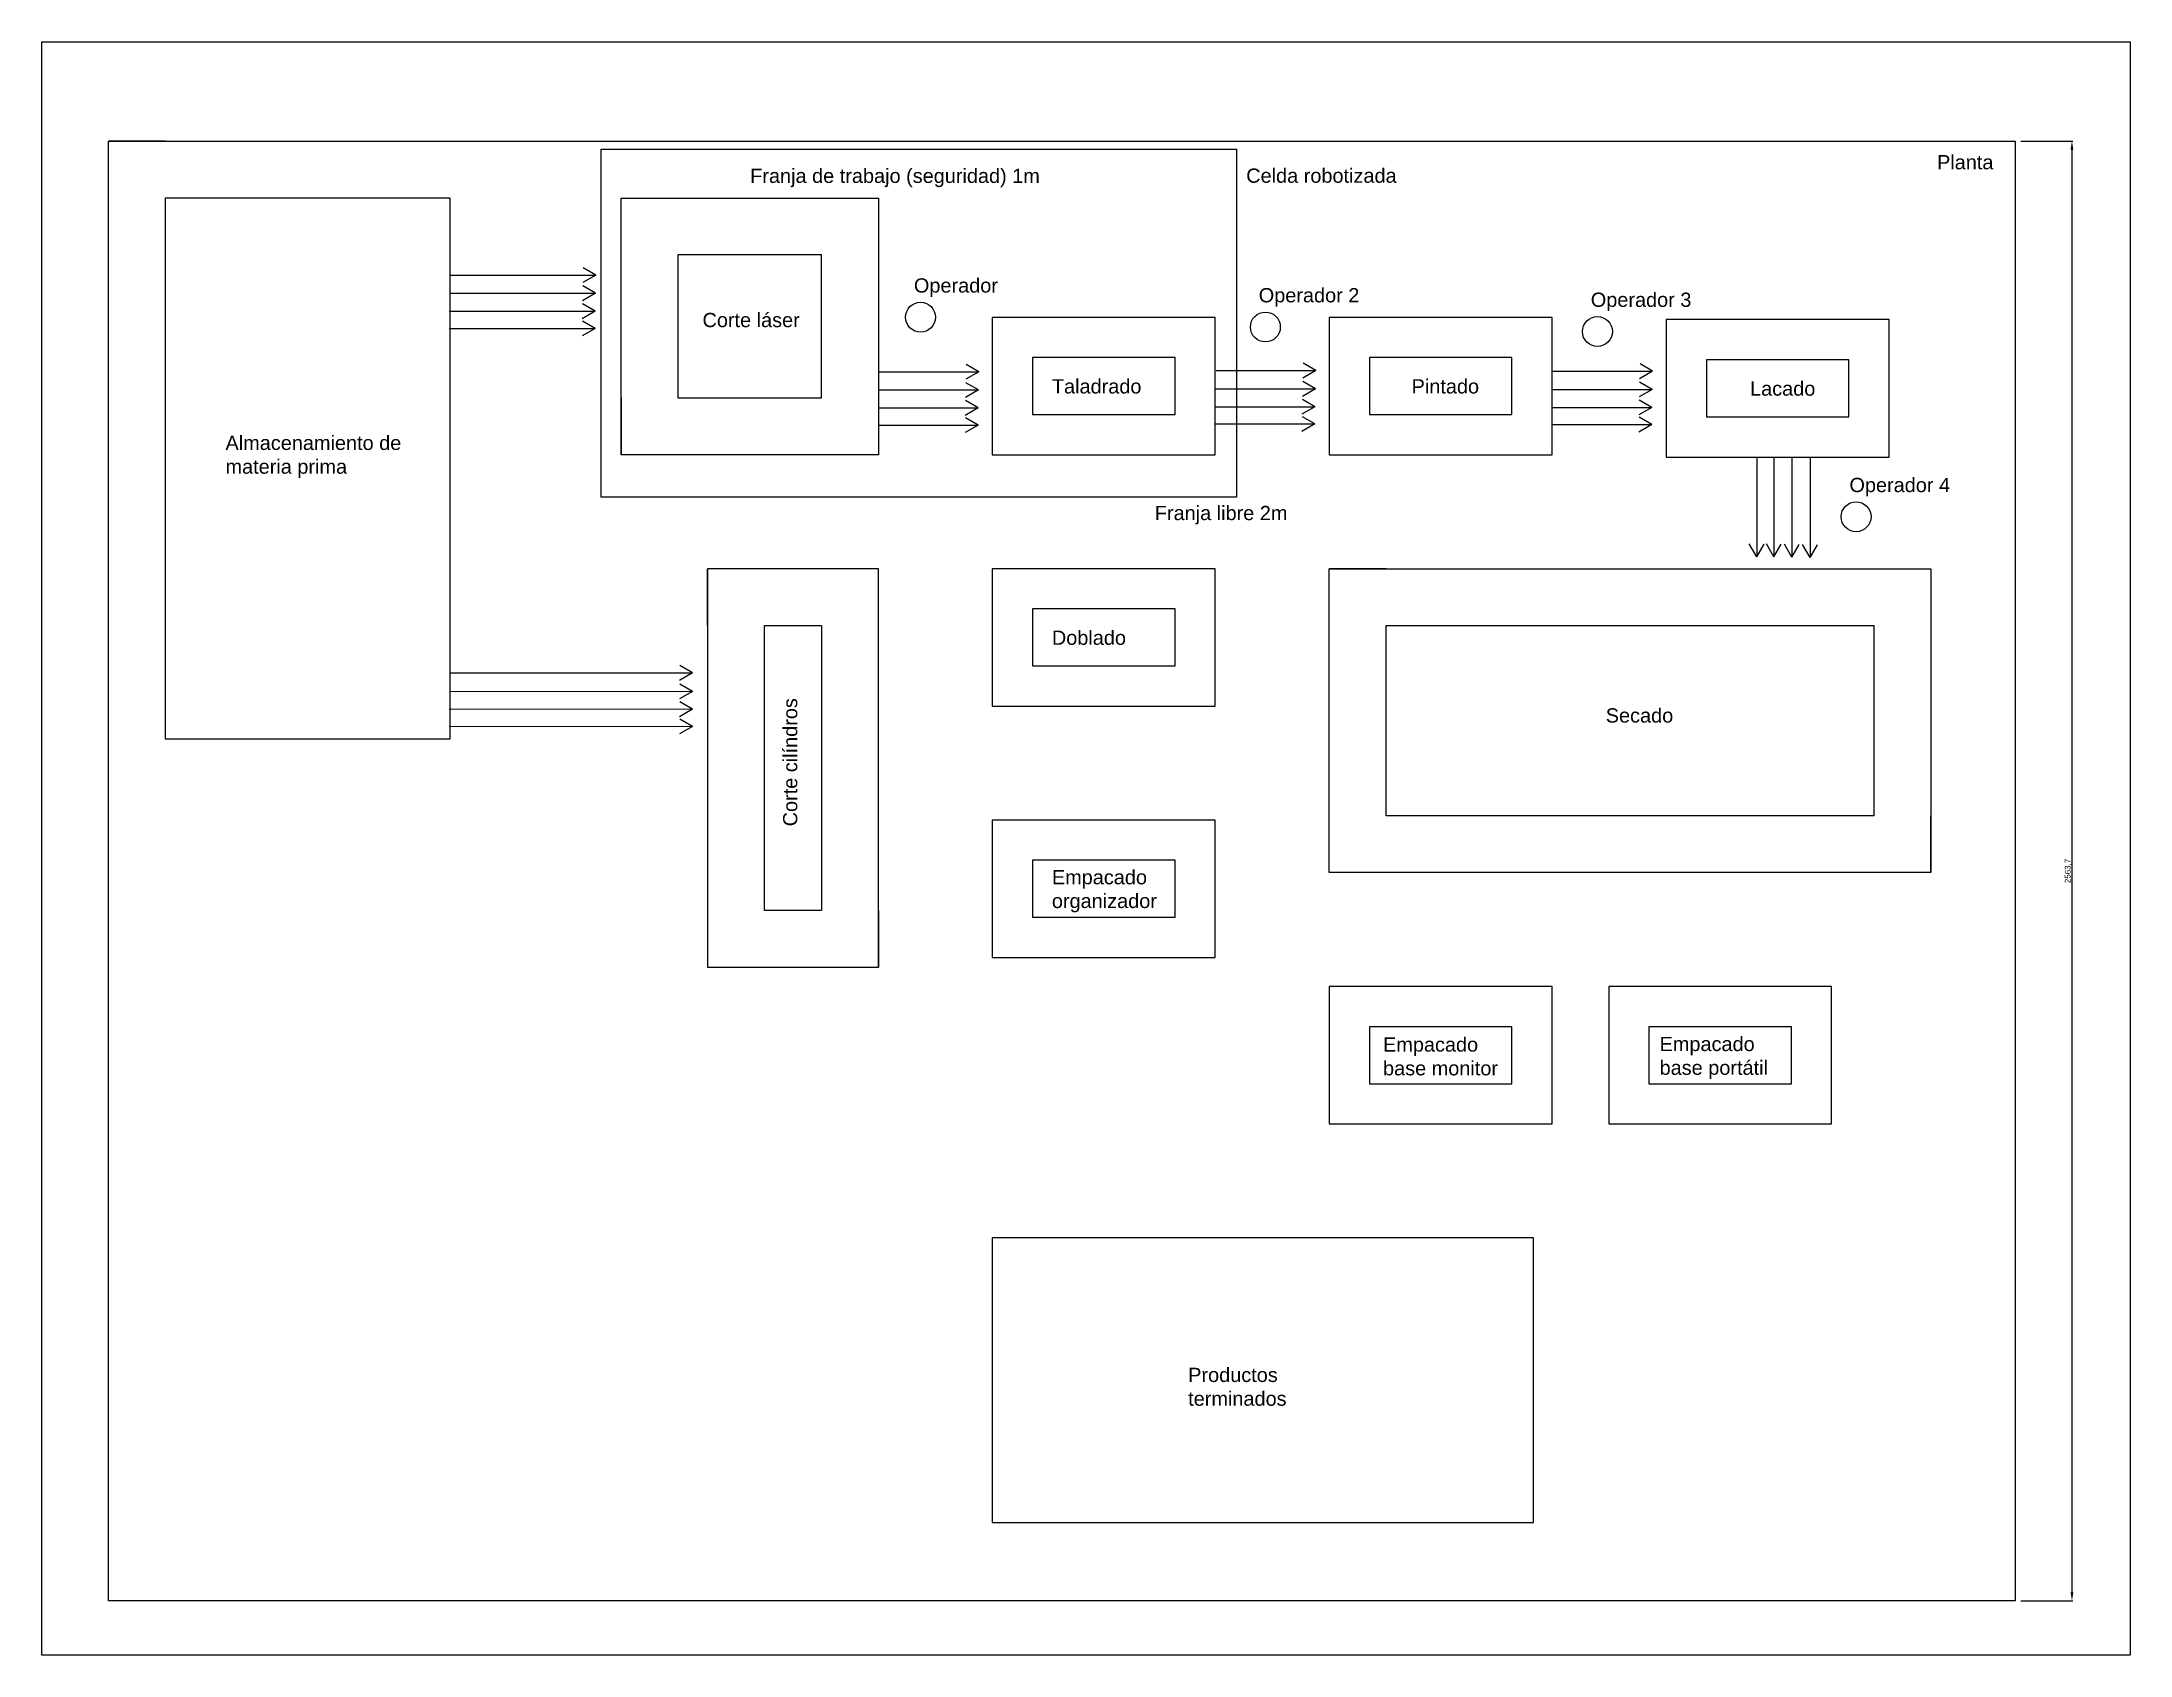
# Model space of a CAD drawing. Header units: metres. Extents: x 928 to 4595, y -116 to 2717.
import ezdxf

# ---------------------------------------------------------------- set-up
doc = ezdxf.new("R2010")
doc.units = ezdxf.units.M
doc.layers.add('Planta', color=170, linetype='Continuous')
doc.layers.add('Seguridad', color=10, linetype='Continuous')
doc.styles.get("Standard").update_dxf_attribs({"font": ''})
doc.styles.get('Standard').set_extended_font_data('Arial')
doc.dimstyles.new('ISO-25', dxfattribs={"dimtxt": 2.5, "dimasz": 2.5, "dimexe": 1.25, "dimexo": 0.625, "dimtad": 1, "dimtxsty": 'Standard', "dimcen": 2.5, "dimadec": 0, "dimazin": 0, "dimtfac": 1, "dimtmove": 0, "dimatfit": 3, "dimfxl": 1, "dimarcsym": 0})

# ---------------------------------------------------------------- blocks, each defined once
blk = doc.blocks.new('*D18')
at = {"layer": 'Defpoints', "color": 0, "transparency": 16777216}
for p in [(4392.6, 2543), (4392.6, -20.7), (4492.2, -20.7)]:
    blk.add_point(p, dxfattribs=at)
at = {"layer": 'Planta', "color": 0, "lineweight": -2, "transparency": 16777216}
for p, q in [((4402.6, 2543), (4493.5, 2543)), ((4492.2, 2528), (4492.2, -5.7)), ((4402.6, -20.7), (4493.5, -20.7))]:
    blk.add_line(p, q, dxfattribs=at)
at = {"layer": 'Planta', "color": 0, "transparency": 16777216}
for points in [[(4489.7, 2528), (4494.7, 2528), (4492.2, 2543)], [(4489.7, -5.7), (4494.7, -5.7), (4492.2, -20.7)]]:
    blk.add_solid(points, dxfattribs=at)
at = {"layer": 'Planta', "color": 0, "transparency": 16777216, "insert": (4485.6, 1261.2), "char_height": 10, "attachment_point": 5, "rotation": 90}
blk.add_mtext('2563,7', dxfattribs=at)

msp = doc.modelspace()

# ---------------------------------------------------------------- linework, layer by layer
for p, q in [((2296.79, 2443.003), (2396.79, 2443.003)), ((1900.867, 2307.716), (1878.708, 2320.51)), ((1644.179, 2275.715), (1900.156, 2275.715)), ((1644.89, 2307.716), (1900.867, 2307.716)), ((1900.156, 2275.715), (1877.286, 2262.511)), ((1900.867, 2307.716), (1877.997, 2294.512)), ((1900.156, 2275.715), (1877.997, 2288.508)), ((1643.467, 2244.153), (1899.444, 2244.153)), ((1899.444, 2244.153), (1876.574, 2230.949)), ((1899.444, 2244.153), (1877.286, 2256.946)), ((1643.467, 2213.967), (1899.444, 2213.967)), ((1899.444, 2213.967), (1876.574, 2200.763)), ((1899.444, 2213.967), (1877.286, 2226.76)), ((2398.213, 2137.886), (2573.22, 2137.886)), ((2573.22, 2137.886), (2550.35, 2124.682)), ((2573.22, 2137.886), (2551.062, 2150.679)), ((2989.634, 2139.896), (3164.642, 2139.896)), ((3164.642, 2139.896), (3141.772, 2126.692)), ((3164.642, 2139.896), (3142.483, 2152.689)), ((3581.056, 2138.865), (3756.063, 2138.865)), ((3756.063, 2138.865), (3733.193, 2125.661)), ((3756.063, 2138.865), (3733.904, 2151.658)), ((1944.89, 2092.003), (1944.89, 1992.003)), ((2397.502, 2105.885), (2572.509, 2105.885)), ((2572.509, 2105.885), (2549.639, 2092.681)), ((2572.509, 2105.885), (2550.35, 2118.678)), ((2988.923, 2107.894), (3163.93, 2107.894)), ((3163.93, 2107.894), (3141.06, 2094.69)), ((3163.93, 2107.894), (3141.772, 2120.688)), ((3580.344, 2106.864), (3755.351, 2106.864)), ((3755.351, 2106.864), (3732.482, 2093.66)), ((3755.351, 2106.864), (3733.193, 2119.657)), ((2396.79, 2074.323), (2571.797, 2074.323)), ((2571.797, 2074.323), (2548.927, 2061.119)), ((2571.797, 2074.323), (2549.639, 2087.116)), ((2571.797, 2044.136), (2549.639, 2056.929)), ((2988.212, 2076.332), (3163.219, 2076.332)), ((3163.219, 2076.332), (3140.349, 2063.128)), ((3163.219, 2076.332), (3141.06, 2089.126)), ((3163.219, 2046.146), (3141.06, 2058.939)), ((3579.633, 2075.302), (3754.64, 2075.302)), ((3754.64, 2075.302), (3731.77, 2062.098)), ((3754.64, 2075.302), (3732.482, 2088.095)), ((3754.64, 2045.115), (3732.482, 2057.909)), ((2396.79, 2044.136), (2571.797, 2044.136)), ((2571.797, 2044.136), (2548.927, 2030.932)), ((2988.212, 2046.146), (3163.219, 2046.146)), ((3163.219, 2046.146), (3140.349, 2032.942)), ((3579.633, 2045.115), (3754.64, 2045.115)), ((3754.64, 2045.115), (3731.77, 2031.911)), ((3938.757, 1988.103), (3938.757, 1813.096)), ((3968.944, 1988.103), (3968.944, 1813.096)), ((4000.506, 1987.392), (4000.506, 1812.385)), ((4032.507, 1986.68), (4032.507, 1811.673)), ((3938.757, 1813.096), (3925.553, 1835.966)), ((3938.757, 1813.096), (3951.551, 1835.255)), ((3968.944, 1813.096), (3955.74, 1835.966)), ((3968.944, 1813.096), (3981.737, 1835.255)), ((4000.506, 1812.385), (3987.302, 1835.255)), ((4000.506, 1812.385), (4013.299, 1834.543)), ((4032.507, 1811.673), (4019.303, 1834.543)), ((4032.507, 1811.673), (4045.3, 1833.832)), ((2096.79, 1692.003), (2096.79, 1792.003)), ((3288.212, 1792.003), (3188.212, 1792.003)), ((2070.524, 1609.123), (2048.365, 1621.916)), ((1644.179, 1577.211), (2070.291, 1576.648)), ((1644.89, 1609.212), (2070.291, 1608.988)), ((2070.291, 1576.648), (2047.421, 1563.444)), ((2070.524, 1609.123), (2047.654, 1595.919)), ((2070.291, 1576.648), (2048.132, 1589.441)), ((1643.467, 1545.649), (2070.291, 1545.331)), ((2070.291, 1545.331), (2047.421, 1532.127)), ((2070.291, 1545.331), (2048.132, 1558.124)), ((1643.467, 1515.462), (2070.291, 1515.058)), ((2070.291, 1515.058), (2047.421, 1501.854)), ((2070.291, 1515.058), (2048.132, 1527.851)), ((4244.504, 1258.284), (4244.504, 1358.284)), ((2396.79, 1192.003), (2396.79, 1092.003)), ((3678.853, 1058.284), (3678.853, 1058.284))]:
    msp.add_line(p, q)
for points in [[(4594.502, -116.121), (927.979, -116.121), (927.979, 2717.403), (4594.502, 2717.403)], [(1644.89, 2443.003), (1144.89, 2443.003), (1144.89, 1493.003), (1644.89, 1493.003)], [(2044.89, 2092.003), (2296.79, 2092.003), (2296.79, 2343.003), (2044.89, 2343.003)], [(2667.501, 2062.714), (2917.501, 2062.714), (2917.501, 2162.714), (2667.501, 2162.714)], [(3258.922, 2062.714), (3508.922, 2062.714), (3508.922, 2162.714), (3258.922, 2162.714)], [(3850.344, 2058.814), (4100.344, 2058.814), (4100.344, 2158.814), (3850.344, 2158.814)], [(2296.79, 1192.003), (2196.79, 1192.003), (2196.79, 1692.003), (2296.79, 1692.003)], [(2667.501, 1621.292), (2917.501, 1621.292), (2917.501, 1721.292), (2667.501, 1721.292)], [(4144.504, 1692.003), (4144.504, 1358.284), (3288.212, 1358.284), (3288.212, 1692.003)], [(2667.501, 1179.871), (2917.501, 1179.871), (2917.501, 1279.871), (2667.501, 1279.871)], [(3258.922, 887.573), (3508.922, 887.573), (3508.922, 987.573), (3258.922, 987.573)], [(3749.563, 887.573), (3999.563, 887.573), (3999.563, 987.573), (3749.563, 987.573)], [(2596.79, 116.862), (3546.79, 116.862), (3546.79, 616.862), (2596.79, 616.862)]]:
    msp.add_lwpolyline(points, close=True)
at = {"linetype": 'Continuous'}
msp.add_lwpolyline([(1910.227, 2528.52), (3025.311, 2528.52), (3025.311, 1917.833), (1910.227, 1917.833)], close=True, dxfattribs=at)
for centre in [(2470.756, 2233.624), (3076.16, 2216.45), (3659.092, 2208.524), (4113.217, 1883.219)]:
    msp.add_circle(centre, 26.248)
at = {"layer": 'Planta'}
msp.add_lwpolyline([(1044.89, 2543.003), (4392.637, 2543.003), (4392.637, -20.7), (1044.89, -20.7)], close=True, dxfattribs=at)
at = {"layer": 'Seguridad'}
for p, q in [((1144.89, 2543.003), (1044.89, 2543.003)), ((1944.89, 1992.003), (1944.89, 2443.003)), ((1944.89, 2443.003), (2396.79, 2443.003)), ((2396.79, 2443.003), (2396.79, 1992.003)), ((2396.79, 1992.003), (1944.89, 1992.003))]:
    msp.add_line(p, q, dxfattribs=at)
for points in [[(2988.212, 2233.424), (2596.79, 2233.424), (2596.79, 1992.003), (2988.212, 1992.003)], [(3579.633, 2233.424), (3188.212, 2233.424), (3188.212, 1992.003), (3579.633, 1992.003)], [(4171.054, 2229.525), (3779.633, 2229.525), (3779.633, 1988.103), (4171.054, 1988.103)], [(2096.79, 1792.003), (2096.79, 1092.003), (2396.79, 1092.003), (2396.79, 1792.003)], [(2988.212, 1792.003), (2596.79, 1792.003), (2596.79, 1550.582), (2988.212, 1550.582)], [(3188.212, 1792.003), (4244.504, 1792.003), (4244.504, 1258.284), (3188.212, 1258.284)], [(2988.212, 1350.582), (2596.79, 1350.582), (2596.79, 1109.16), (2988.212, 1109.16)], [(3579.633, 1058.284), (3188.212, 1058.284), (3188.212, 816.862), (3579.633, 816.862)], [(4070.274, 1058.284), (3678.853, 1058.284), (3678.853, 816.862), (4070.274, 816.862)]]:
    msp.add_lwpolyline(points, close=True, dxfattribs=at)

# ---------------------------------------------------------------- texts
at = {"char_height": 25, "attachment_point": 1}
for s, insert in [('{\\fArial Unicode MS|b0|i0|c0|p2;Celda robotizada}', (3042.542, 2494.76)), ('{\\fArial Unicode MS|b0|i0|c0|p2;Operador}', (2459.101, 2301.936)), ('{\\fArial Unicode MS|b0|i0|c0|p2;Operador 2}', (3064.504, 2284.763)), ('{\\fArial Unicode MS|b0|i0|c0|p2;Operador 3}', (3647.437, 2276.837)), ('Corte láser', (2087.968, 2241.234)), ('Taladrado', (2701.33, 2124.734)), ('Pintado', (3332.887, 2124.734)), ('Lacado', (3927.064, 2120.834)), ('Almacenamiento de\\Pmateria prima', (1250.532, 2025.485)), ('{\\fArial Unicode MS|b0|i0|c0|p2;Operador 4}', (4101.561, 1951.532)), ('Franja libre 2m', (2882.03, 1902.333)), ('Doblado', (2701.33, 1683.312)), ('Secado', (3673.746, 1546.817)), ('Empacado\\Porganizador', (2701.33, 1262.737)), ('Empacado\\Pbase monitor', (3282.722, 968.936)), ('Empacado^Jbase portátil', (3768.228, 969.871)), ('Productos\\Pterminados', (2940.651, 388.718))]:
    msp.add_mtext(s, dxfattribs=dict(at, insert=insert))
at = {"insert": (2229.381, 1339.54), "char_height": 25, "attachment_point": 1, "rotation": 90}
msp.add_mtext('Corte cilíndros', dxfattribs=at)
at = {"layer": 'Planta', "insert": (4255.339, 2518.377), "char_height": 25, "attachment_point": 1}
msp.add_mtext('Planta', dxfattribs=at)
at = {"layer": 'Seguridad', "insert": (2171.702, 2494.479), "char_height": 25, "attachment_point": 1}
msp.add_mtext('Franja de trabajo (seguridad) 1m', dxfattribs=at)

# ---------------------------------------------------------------- dimensions: what is measured, and where the dimension line sits
at = {"layer": 'Planta'}
dim = msp.add_linear_dim(base=(4492.23, -20.7), p1=(4392.637, 2543.003), p2=(4392.637, -20.7), angle=90, dimstyle='ISO-25', override={"dimtxt": 10, "dimasz": 15, "dimexo": 10}, dxfattribs=at)
dim.commit()
dim.dimension.update_dxf_attribs({"geometry": '*D18', "text_midpoint": (4485.595, 1261.152)})

doc.saveas('drawing.dxf')
